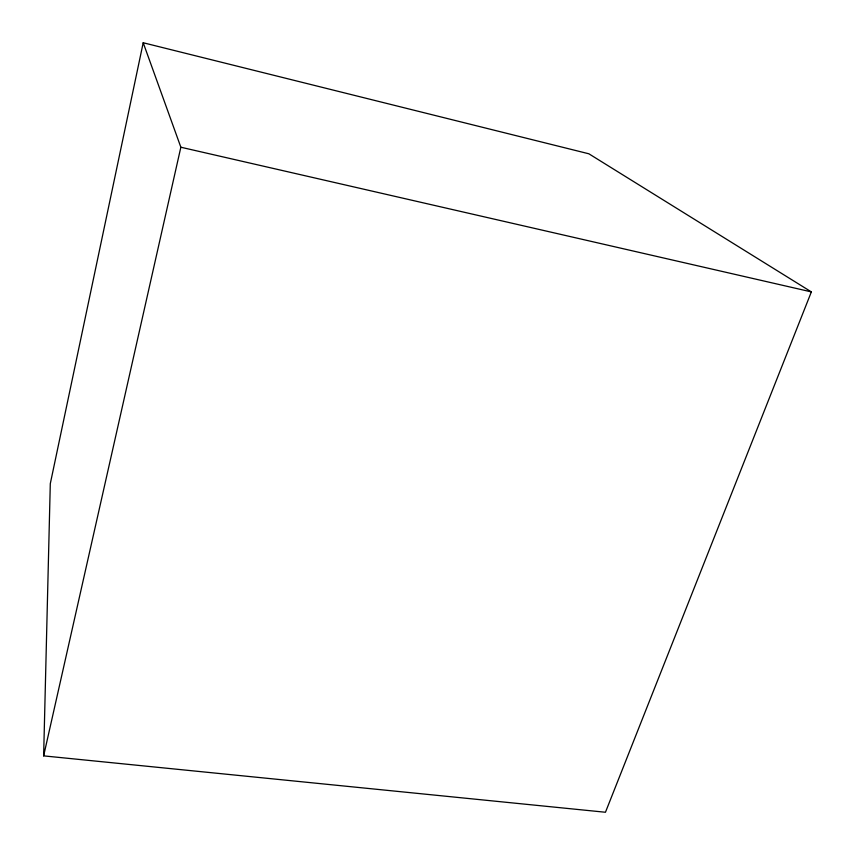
<?xml version="1.0" encoding="UTF-8"?>
<svg xmlns="http://www.w3.org/2000/svg" width="855" height="855" viewBox="0 0 855 855"><rect width="100%" height="100%" fill="white"/><g stroke="black" fill="none" stroke-linecap="round" stroke-linejoin="round"><path stroke-width="1.28" d="M43.637 755.873L50.295 483.684L143.202 42.75L588.871 153.793L811.363 291.897L605.458 812.25L43.637 755.873L180.854 147.231L143.202 42.75M180.854 147.231L811.363 291.897"/></g></svg>
